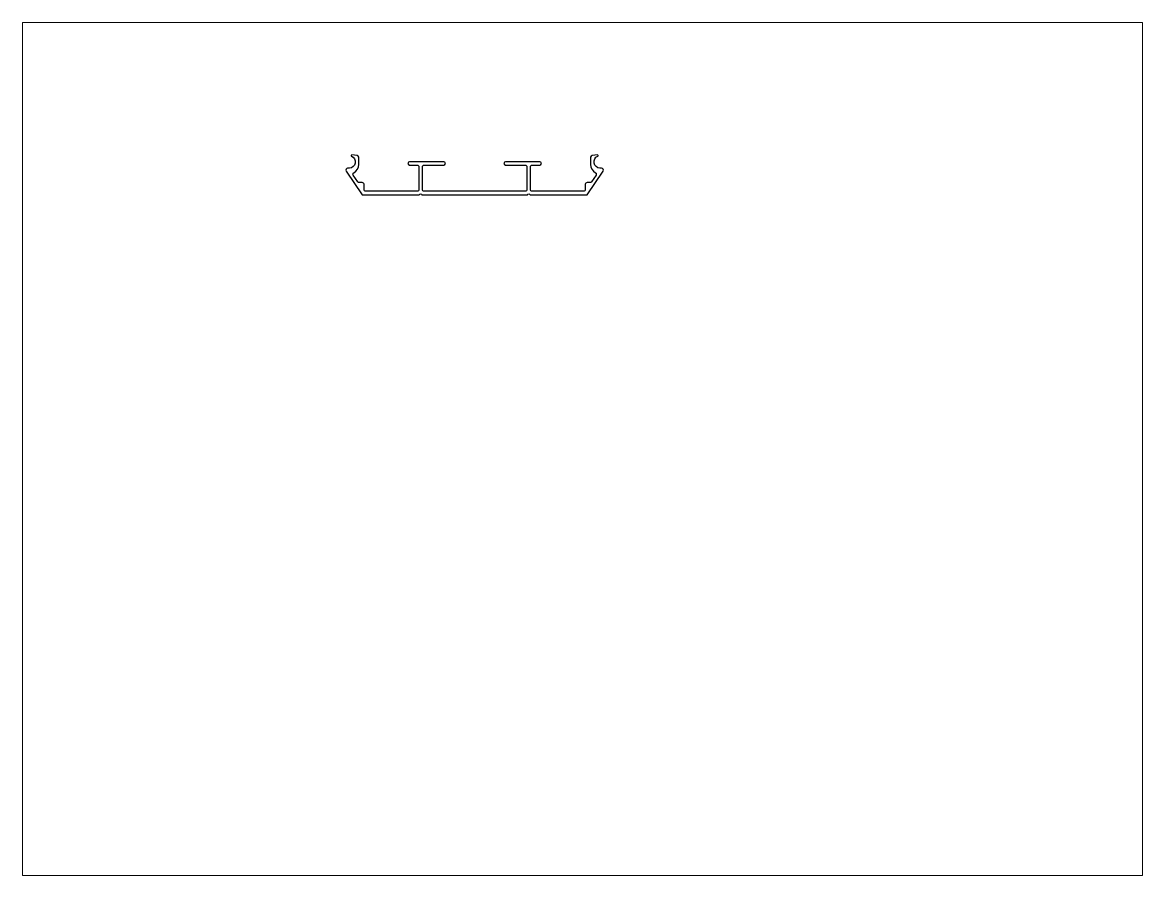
# Paper-space layout 'Layout1' of a CAD drawing. Extents: x 27 to 240, y 20 to 183.
# The model-space entities are those that its viewports show. They can reach past a viewport. Long polylines and large blocks are cut down to what shows.
import ezdxf

# ---------------------------------------------------------------- set-up
doc = ezdxf.new("R2010")
doc.units = 0
doc.header["$LTSCALE"] = 15
doc.layers.get('0').update_dxf_attribs({"linetype": 'CONTINUOUS'})

msp = doc.modelspace()

# ---------------------------------------------------------------- linework, layer by layer
at = {"color": 0, "linetype": 'CONTINUOUS', "ltscale": 0.05}
msp.add_lwpolyline([(171.38, 227.47), (171.38, 219.67, -0.414214), (170.78, 219.07), (135.98, 219.07, -0.414214), (135.38, 219.67), (135.38, 227.47, -0.414214), (135.98, 228.07), (142.73, 228.07, 1), (142.73, 229.27), (130.98, 229.27, 1), (130.98, 228.07), (133.58, 228.07, -0.414214), (134.18, 227.47), (134.18, 219.67, -0.414214), (133.58, 219.07), (115.89, 219.07, -0.414214), (115.29, 219.67), (115.29, 221.47, 0.414214), (114.69, 222.07), (113.59, 222.07, -0.249487), (113.09, 222.33), (111.57, 224.59, -0.436667), (111.77, 225.45, 0.269781), (113.44, 228.32), (113.44, 230.8, 0.383864), (112.9, 231.4), (111.06, 231.59, 0.953652), (111, 231.2, -0.756989), (110.24, 226.98), (109.64, 226.98, 0.600657), (109.14, 226.05), (114.65, 217.87), (134.32, 217.87, -0.654654), (135.23, 217.87), (171.52, 217.87, -0.654654), (172.44, 217.87), (192.1, 217.87), (197.61, 226.05, 0.600657), (197.11, 226.98), (196.51, 226.98, -0.756989), (195.75, 231.2, 0.953652), (195.69, 231.59), (193.85, 231.4, 0.383864), (193.31, 230.8), (193.31, 228.32, 0.269781), (194.98, 225.45, -0.436667), (195.18, 224.59), (193.66, 222.33, -0.249487), (193.16, 222.07), (192.06, 222.07, 0.414214), (191.46, 221.47), (191.46, 219.67, -0.414214), (190.86, 219.07), (173.18, 219.07, -0.414214), (172.58, 219.67), (172.58, 227.47, -0.414214), (173.18, 228.07), (175.78, 228.07, 1), (175.78, 229.27), (164.03, 229.27, 1), (164.03, 228.07), (170.78, 228.07, -0.414214)], format="xyb", close=True, dxfattribs=at)

psp = doc.layouts.get("Layout1")

# ---------------------------------------------------------------- viewports
at = {"layer": '0', "color": 0, "linetype": 'BYBLOCK', "ltscale": 0.05}
psp.add_viewport(center=(133.35, 101.6), size=(213.36, 162.56), view_center_point=(190.51, 130.3), view_height=293.8955, dxfattribs=at)

doc.saveas('drawing.dxf')
